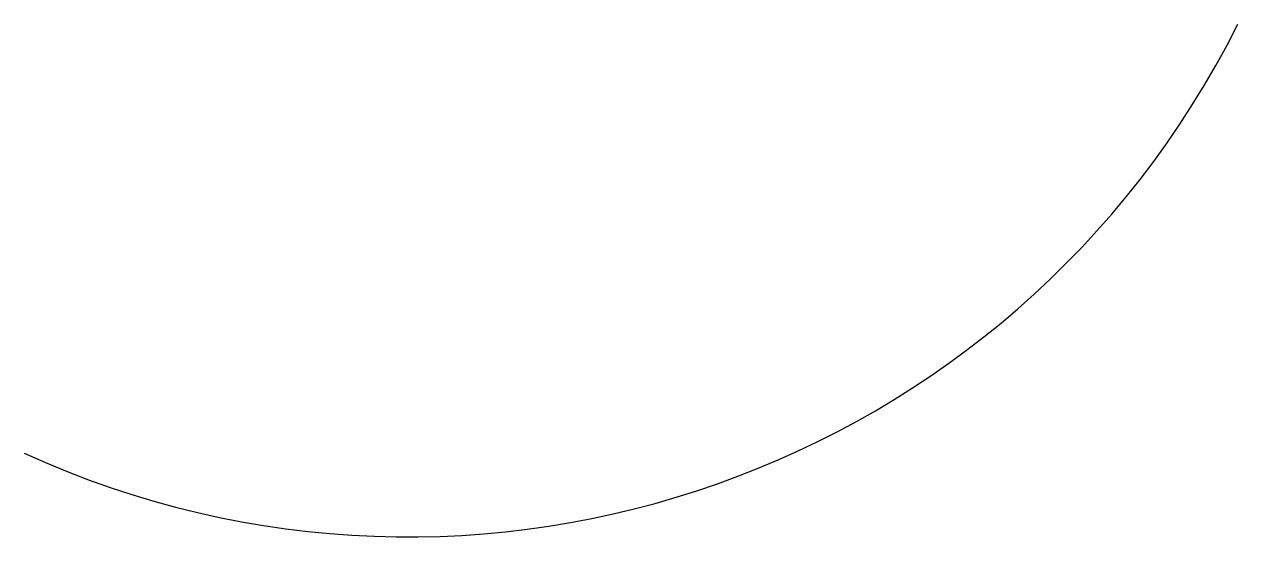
# Model space of a CAD drawing. Units: millimetres at full size, sheet at 1:100. Extents: x -21232 to -3306, y -11058 to -3490.
import ezdxf

# ---------------------------------------------------------------- set-up
doc = ezdxf.new("R2010")
doc.units = ezdxf.units.MM
doc.header["$LTSCALE"] = 100
doc.layers.add('0-0', color=7, linetype='Continuous')

msp = doc.modelspace()

# ---------------------------------------------------------------- linework, layer by layer
at = {"layer": '0-0'}
msp.add_arc((-15551, 2632.7), 13690.2, 245.48493, 333.43495, dxfattribs=at)

doc.saveas('drawing.dxf')
